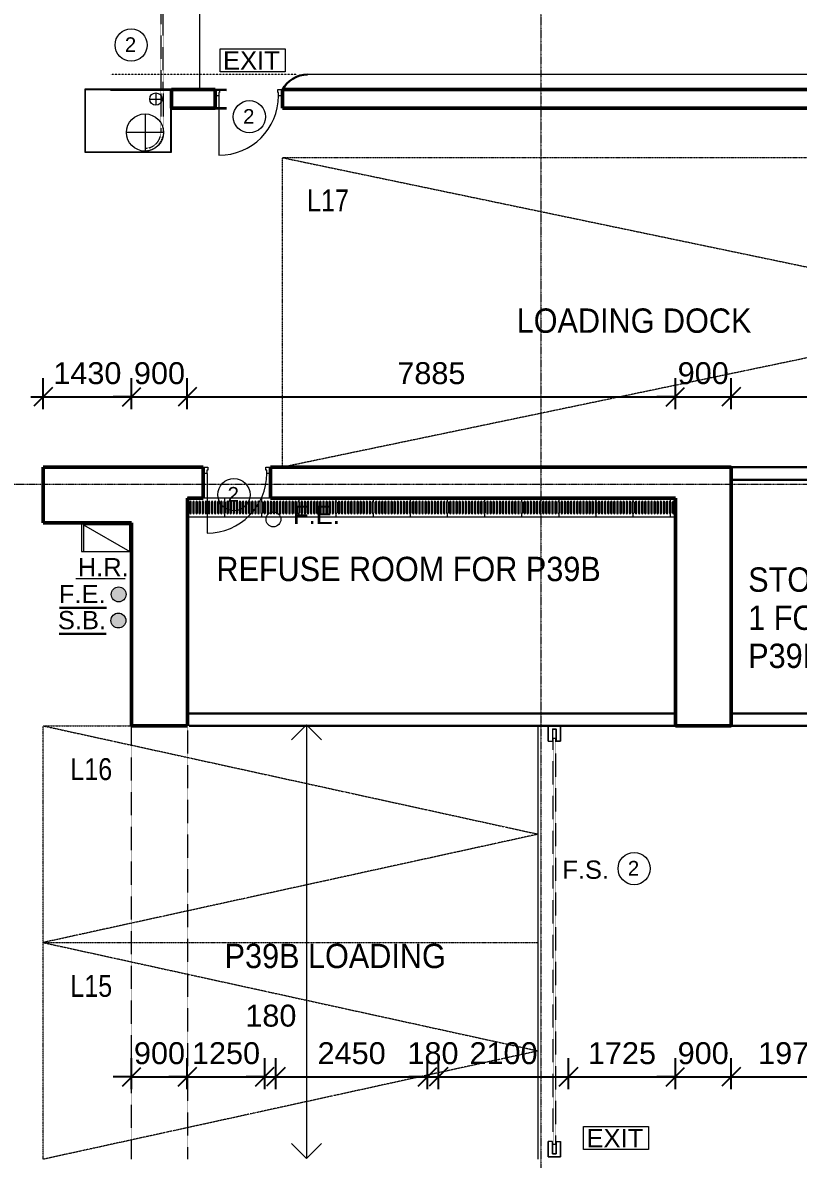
# Model space of a CAD drawing. Header units: millimetres. Extents: x -309924 to 219496, y -330797 to 211873.
# Drawn here: x 91481 to 104012, y 174556 to 192909 of the extents above; entities that cross this region are included whole.
import ezdxf

# ---------------------------------------------------------------- set-up
doc = ezdxf.new("R2010")
doc.units = ezdxf.units.MM
for name, pattern in [('Dash', [6, 3, -3]), ('Grid Line', [21, 12, -3, 3, -3]), ('Hidden', [2.25, 1, -1.25]), ('Overhead', [1.8, 1.2, -0.6])]:
    doc.linetypes.add(name, pattern=pattern)
for name, color, linetype, lineweight in [('A-770-ME_FFE_SA', 91, 'Continuous', 5), ('A-770-MH_FFE_SA', 91, 'Overhead', 5), ('A-ANNO-DIMS', 7, 'Continuous', 9), ('A-ANNO-NOTE', 7, 'Continuous', 5), ('A-ANNO-NOTE-1', 7, 'Continuous', 20), ('A-DETL', 102, 'Continuous', 5), ('A-DETL-GENF', 7, 'Continuous', 5), ('A-DETL-GENF-HDLN', 7, 'Hidden', 5), ('A-DOOR', 7, 'Continuous', 5), ('A-DOOR-OPNG', 7, 'Continuous', 18), ('A-FLOR', 7, 'Continuous', 18), ('A-WALL-2', 7, 'Continuous', 35), ('G-ANNO-TEXT', 7, 'Continuous', 5), ('I-WALL', 7, 'Continuous', 9), ('OAP280_C', 210, 'Continuous', 50), ('OAP280_W', 210, 'Continuous', 50), ('Q-SPCQ', 7, 'Continuous', 5), ('Q-SPCQ-HDLN', 7, 'Overhead', 5), ('REMOVED', 5, 'Dash', 5), ('S-GRID-1', 7, 'Grid Line', 5), ('Surface Channel', 255, 'Continuous', 5), ('UNDERLINE', 10, 'Continuous', 30)]:
    doc.layers.add(name, color=color, linetype=linetype, lineweight=lineweight)
doc.styles.add('Arial Narrow', font='ARIALN.TTF', dxfattribs={"height": 353.981763})
doc.styles.add('Arial_11', font='arial.ttf', dxfattribs={"height": 354.071856})
doc.styles.add('Arial_2', font='arial.ttf', dxfattribs={"height": 1.475299})
doc.styles.add('Arial_5', font='arial.ttf', dxfattribs={"width": 0.9, "height": 393.413174})
doc.styles.add('Arial_6', font='arial.ttf', dxfattribs={"height": 1.18024})
doc.dimstyles.new('Diagonal_-_2_0mm_Arial', dxfattribs={"dimscale": 304.8, "dimtxt": 500, "dimasz": 0.984252, "dimexe": 0.984252, "dimexo": 0.984252, "dimgap": 0.656168, "dimtad": 1, "dimdec": 0, "dimrnd": 5, "dimzin": 0, "dimdsep": 46, "dimtxsty": 'Arial_11', "dimblk1": 'OBLIQUE', "dimblk2": 'OBLIQUE', "dimsah": 1, "dimcen": 0.09, "dimdle": 0.656168, "dimadec": 0, "dimazin": 0, "dimtfac": 1, "dimtdec": 4, "dimtix": 1, "dimtmove": 0, "dimatfit": 3, "dimfxl": 1, "dimtvp": 1, "dimtolj": 1, "dimtzin": 0, "dimarcsym": 2})

# ---------------------------------------------------------------- blocks, each defined once
blk = doc.blocks.new('ARC_ANN_FIRE-RATING_two_ - none-909955-B2_F PLAN _2 OF 2_')
at = {"layer": 'A-ANNO-NOTE'}
blk.add_circle((0, 0), 1.3, dxfattribs=at)
at = {"layer": 'A-ANNO-NOTE', "insert": (-0.05, 0.62), "char_height": 1.18, "width": 1.0944, "attachment_point": 2, "line_spacing_factor": 0.938532, "style": 'Arial_6'}
blk.add_mtext('2', dxfattribs=at)
blk = doc.blocks.new('ARC_ANN_EXIT - ARC_ANN_EXIT-878429-B2_F PLAN _2 OF 2_')
at = {"layer": 'A-ANNO-NOTE'}
for p, q in [((-2.124, 0), (-2.124, 1.862)), ((-2.124, 1.862), (3.134, 1.862)), ((3.134, 1.862), (3.134, 0)), ((3.134, 0), (-2.124, 0))]:
    blk.add_line(p, q, dxfattribs=at)
at = {"layer": 'A-ANNO-NOTE', "insert": (0.406, 1.662), "char_height": 1.4753, "width": 5.454, "attachment_point": 2, "line_spacing_factor": 0.938532, "style": 'Arial_2'}
blk.add_mtext('EXIT', dxfattribs=at)
blk = doc.blocks.new('ARC_ANN_FIRE SHUTTER - 1-5166234-B2_F PLAN _2 OF 2_')
at = {"layer": 'A-ANNO-NOTE', "insert": (0.406, 1.662), "char_height": 1.4753, "width": 4.5, "attachment_point": 2, "line_spacing_factor": 0.938532, "style": 'Arial_2'}
blk.add_mtext('F.S.', dxfattribs=at)
blk = doc.blocks.new('ARC_ANN_HR_HOSE-REEL - ARC_ANN_HR_HOSE-REEL-881492-B2_F PLAN _2 OF 2_')
at = {"layer": 'A-ANNO-NOTE-1'}
blk.add_line((-1.804, 0), (2.187, 0), dxfattribs=at)
at = {"layer": 'A-ANNO-NOTE', "insert": (0.406, 1.662), "char_height": 1.4753, "width": 4.896, "attachment_point": 2, "line_spacing_factor": 0.938532, "style": 'Arial_2'}
blk.add_mtext('H.R.', dxfattribs=at)
blk = doc.blocks.new('ARC_OPEN_O10 - 7000x5000mm-43300578-A3_B2_F')
at = {"layer": 'A-DOOR-OPNG', "color": 7, "linetype": 'Overhead', "lineweight": 5}
for p, q in [((-3500, 450), (3500, 450)), ((3500, -450), (-3500, -450))]:
    blk.add_line(p, q, dxfattribs=at)
blk = doc.blocks.new('ARC_DOOR_T10_SINGLE_BASIC - 900x2100mm-44662882-A3_B2_F')
at = {"layer": 'A-DOOR'}
blk.add_line((481, -150), (481, 812), dxfattribs=at)
at = {"layer": 'A-DOOR', "lineweight": 9}
for p, q in [((-544, -150), (-484, -150)), ((-484, -150), (-484, -203)), ((484, -150), (544, -150)), ((484, -203), (484, -150)), ((-469, -250), (-544, -250)), ((-484, -203), (-469, -203)), ((-469, -203), (-469, -250)), ((469, -250), (469, -203)), ((469, -203), (484, -203)), ((544, -250), (469, -250))]:
    blk.add_line(p, q, dxfattribs=at)
at = {"layer": 'A-DOOR'}
blk.add_arc((481, -150), 962, 90, 180, dxfattribs=at)
blk = doc.blocks.new('ARC_DOOR_T10_SINGLE_BASIC - 900x2100mm-43282648-A3_B2_F')
at = {"layer": 'A-DOOR'}
blk.add_line((481, -50), (481, 912), dxfattribs=at)
at = {"layer": 'A-DOOR', "lineweight": 9}
for p, q in [((-544, -50), (-484, -50)), ((-469, -150), (-544, -150)), ((-484, -50), (-484, -103)), ((-484, -103), (-469, -103)), ((-469, -103), (-469, -150)), ((469, -150), (469, -103)), ((469, -103), (484, -103)), ((544, -150), (469, -150)), ((484, -50), (544, -50)), ((484, -103), (484, -50))]:
    blk.add_line(p, q, dxfattribs=at)
at = {"layer": 'A-DOOR'}
blk.add_arc((481, -50), 962, 90, 180, dxfattribs=at)
blk = doc.blocks.new('ARC_FS_FIRE SHUTTER LATERAL SINGLE  - ARC_FS_FIRE SHUTTER LATERAL SINGLE -44763215-A3_B2_F')
at = {"layer": 'Q-SPCQ'}
for p, q in [((-10894, 1250), (-10894, -150)), ((-9874, 1250), (-10894, 1250)), ((-10884, 1240), (-10884, -140)), ((-9884, 1240), (-10884, 1240)), ((-9884, -140), (-9884, 1240)), ((-9874, -150), (-9874, 1250)), ((-10574, -25), (-10574, 575)), ((-10274, 275), (-10874, 275)), ((-10034, 200), (-10034, 0)), ((-9934, 100), (-10134, 100)), ((10, 45), (0, 45)), ((0, 45), (0, 34)), ((0, 34), (50, 29)), ((1, 35), (1, 44)), ((1, 44), (10, 44)), ((50, 30), (1, 35)), ((10, 44), (10, 45)), ((120, 30), (50, 30)), ((50, 29), (119, 29)), ((119, 29), (119, -29)), ((120, -30), (120, 30)), ((-10894, -150), (-9874, -150)), ((-10884, -140), (-9884, -140)), ((50, -29), (0, -34)), ((0, -34), (0, -45)), ((0, -45), (10, -45)), ((1, -35), (50, -30)), ((1, -44), (1, -35)), ((10, -44), (1, -44)), ((10, -45), (10, -44)), ((119, -29), (50, -29)), ((50, -30), (120, -30))]:
    blk.add_line(p, q, dxfattribs=at)
for centre, radius in [((-10574, 275), 300), ((-10034, 100), 100)]:
    blk.add_circle(centre, radius, dxfattribs=at)
at = {"layer": 'Q-SPCQ-HDLN'}
for p, q in [((-10829, 275), (-10869, 275)), ((-9874, 20), (-10574, 20)), ((-9874, 20), (-9874, -20)), ((50, 20), (-9874, 20)), ((50, 20), (50, -20)), ((-9874, -20), (-10574, -20)), ((-9874, -20), (50, -20))]:
    blk.add_line(p, q, dxfattribs=at)
for radius in [295, 255]:
    blk.add_arc((-10574, 275), radius, 180, 270, dxfattribs=at)
blk = doc.blocks.new('ARC_TFP_FS_HR_DISPLAY - ARC_TFP_FS_HR_750x400-V9-A3_B2_F')
at = {"layer": 'A-DETL-GENF'}
for p, q in [((375, 30), (-375, 460)), ((375, 460), (-375, 460)), ((-375, 460), (-375, 30)), ((375, 30), (375, 460)), ((-375, 30), (375, 30))]:
    blk.add_line(p, q, dxfattribs=at)
at = {"layer": 'Q-SPCQ'}
for p, q in [((405, 460), (-405, 460)), ((405, 0), (405, 460))]:
    blk.add_line(p, q, dxfattribs=at)
blk = doc.blocks.new('_Oblique')
at = {"color": 0, "linetype": 'ByBlock', "lineweight": -2}
blk.add_line((-0.5, -0.5), (0.5, 0.5), dxfattribs=at)
blk = doc.blocks.new('*D208')
at = {"layer": 'A-ANNO-DIMS', "color": 0, "lineweight": -2, "transparency": 16777216}
for p, q in [((91811, 186668), (91811, 187168)), ((93241, 186668), (93241, 187168)), ((91611, 186868), (93441, 186868))]:
    blk.add_line(p, q, dxfattribs=at)
at = {"layer": 'Defpoints', "color": 0, "transparency": 16777216}
for p in [(93241, 186868), (91811, 186368), (93241, 186368)]:
    blk.add_point(p, dxfattribs=at)
at = {"layer": 'A-ANNO-DIMS', "color": 0, "lineweight": -2, "transparency": 16777216, "xscale": 299.9999999999999, "yscale": 299.9999999999999, "zscale": 299.9999999999999, "rotation": 180}
blk.add_blockref('_Oblique', (91811, 186868), dxfattribs=at)
at = {"layer": 'A-ANNO-DIMS', "color": 0, "lineweight": -2, "transparency": 16777216, "xscale": 299.9999999999999, "yscale": 299.9999999999999, "zscale": 299.9999999999999}
blk.add_blockref('_Oblique', (93241, 186868), dxfattribs=at)
at = {"layer": 'A-ANNO-DIMS', "color": 0, "transparency": 16777216, "insert": (92526, 187248), "char_height": 354.1, "attachment_point": 5, "style": 'Arial_11'}
blk.add_mtext('\\A1;1430', dxfattribs=at)
blk = doc.blocks.new('*D209')
at = {"layer": 'A-ANNO-DIMS', "color": 0, "lineweight": -2, "transparency": 16777216}
for p, q in [((93241, 186668), (93241, 187168)), ((94141, 186668), (94141, 187168)), ((93241, 186868), (92941, 186868)), ((93241, 186868), (94141, 186868)), ((94141, 186868), (94441, 186868))]:
    blk.add_line(p, q, dxfattribs=at)
at = {"layer": 'Defpoints', "color": 0, "transparency": 16777216}
for p in [(94141, 186868), (93241, 186368), (94141, 186368)]:
    blk.add_point(p, dxfattribs=at)
at = {"layer": 'A-ANNO-DIMS', "color": 0, "lineweight": -2, "transparency": 16777216, "xscale": 299.9999999999999, "yscale": 299.9999999999999, "zscale": 299.9999999999999}
blk.add_blockref('_Oblique', (93241, 186868), dxfattribs=at)
at = {"layer": 'A-ANNO-DIMS', "color": 0, "lineweight": -2, "transparency": 16777216, "xscale": 299.9999999999999, "yscale": 299.9999999999999, "zscale": 299.9999999999999, "rotation": 180}
blk.add_blockref('_Oblique', (94141, 186868), dxfattribs=at)
at = {"layer": 'A-ANNO-DIMS', "color": 0, "transparency": 16777216, "insert": (93691, 187248), "char_height": 354.1, "attachment_point": 5, "style": 'Arial_11'}
blk.add_mtext('\\A1;900', dxfattribs=at)
blk = doc.blocks.new('*D210')
at = {"layer": 'A-ANNO-DIMS', "color": 0, "lineweight": -2, "transparency": 16777216}
for p, q in [((94141, 186668), (94141, 187168)), ((102026, 186668), (102026, 187168)), ((93941, 186868), (102226, 186868))]:
    blk.add_line(p, q, dxfattribs=at)
at = {"layer": 'Defpoints', "color": 0, "transparency": 16777216}
for p in [(102026, 186868), (94141, 186368), (102026, 186368)]:
    blk.add_point(p, dxfattribs=at)
at = {"layer": 'A-ANNO-DIMS', "color": 0, "lineweight": -2, "transparency": 16777216, "xscale": 299.9999999999999, "yscale": 299.9999999999999, "zscale": 299.9999999999999, "rotation": 180}
blk.add_blockref('_Oblique', (94141, 186868), dxfattribs=at)
at = {"layer": 'A-ANNO-DIMS', "color": 0, "lineweight": -2, "transparency": 16777216, "xscale": 299.9999999999999, "yscale": 299.9999999999999, "zscale": 299.9999999999999}
blk.add_blockref('_Oblique', (102026, 186868), dxfattribs=at)
at = {"layer": 'A-ANNO-DIMS', "color": 0, "transparency": 16777216, "insert": (98084, 187248), "char_height": 354.1, "attachment_point": 5, "style": 'Arial_11'}
blk.add_mtext('\\A1;7885', dxfattribs=at)
blk = doc.blocks.new('*D211')
at = {"layer": 'A-ANNO-DIMS', "color": 0, "lineweight": -2, "transparency": 16777216}
for p, q in [((102026, 186668), (102026, 187168)), ((102926, 186668), (102926, 187168)), ((102026, 186868), (101726, 186868)), ((102026, 186868), (102926, 186868)), ((102926, 186868), (103226, 186868))]:
    blk.add_line(p, q, dxfattribs=at)
at = {"layer": 'Defpoints', "color": 0, "transparency": 16777216}
for p in [(102926, 186868), (102026, 186368), (102926, 186368)]:
    blk.add_point(p, dxfattribs=at)
at = {"layer": 'A-ANNO-DIMS', "color": 0, "lineweight": -2, "transparency": 16777216, "xscale": 299.9999999999999, "yscale": 299.9999999999999, "zscale": 299.9999999999999}
blk.add_blockref('_Oblique', (102026, 186868), dxfattribs=at)
at = {"layer": 'A-ANNO-DIMS', "color": 0, "lineweight": -2, "transparency": 16777216, "xscale": 299.9999999999999, "yscale": 299.9999999999999, "zscale": 299.9999999999999, "rotation": 180}
blk.add_blockref('_Oblique', (102926, 186868), dxfattribs=at)
at = {"layer": 'A-ANNO-DIMS', "color": 0, "transparency": 16777216, "insert": (102476, 187248), "char_height": 354.1, "attachment_point": 5, "style": 'Arial_11'}
blk.add_mtext('\\A1;900', dxfattribs=at)
blk = doc.blocks.new('*D212')
at = {"layer": 'A-ANNO-DIMS', "color": 0, "lineweight": -2, "transparency": 16777216}
for p, q in [((102926, 186668), (102926, 187168)), ((109126, 186670), (109126, 187168)), ((102726, 186868), (109326, 186868))]:
    blk.add_line(p, q, dxfattribs=at)
at = {"layer": 'Defpoints', "color": 0, "transparency": 16777216}
for p in [(109126, 186868), (102926, 186368), (109126, 186370)]:
    blk.add_point(p, dxfattribs=at)
at = {"layer": 'A-ANNO-DIMS', "color": 0, "lineweight": -2, "transparency": 16777216, "xscale": 299.9999999999999, "yscale": 299.9999999999999, "zscale": 299.9999999999999, "rotation": 180}
blk.add_blockref('_Oblique', (102926, 186868), dxfattribs=at)
at = {"layer": 'A-ANNO-DIMS', "color": 0, "lineweight": -2, "transparency": 16777216, "xscale": 299.9999999999999, "yscale": 299.9999999999999, "zscale": 299.9999999999999}
blk.add_blockref('_Oblique', (109126, 186868), dxfattribs=at)
at = {"layer": 'A-ANNO-DIMS', "color": 0, "transparency": 16777216, "insert": (106026, 187248), "char_height": 354.1, "attachment_point": 5, "style": 'Arial_11'}
blk.add_mtext('\\A1;6200', dxfattribs=at)
blk = doc.blocks.new('*D256')
at = {"layer": 'A-ANNO-DIMS', "color": 0, "lineweight": -2, "transparency": 16777216}
for p, q in [((98200, 175687), (98200, 176187)), ((100300, 175687), (100300, 176187)), ((98000, 175887), (100500, 175887))]:
    blk.add_line(p, q, dxfattribs=at)
at = {"layer": 'Defpoints', "color": 0, "transparency": 16777216}
for p in [(100300, 175887), (98200, 175387), (100300, 175387)]:
    blk.add_point(p, dxfattribs=at)
at = {"layer": 'A-ANNO-DIMS', "color": 0, "lineweight": -2, "transparency": 16777216, "xscale": 299.9999999999999, "yscale": 299.9999999999999, "zscale": 299.9999999999999, "rotation": 180}
blk.add_blockref('_Oblique', (98200, 175887), dxfattribs=at)
at = {"layer": 'A-ANNO-DIMS', "color": 0, "lineweight": -2, "transparency": 16777216, "xscale": 299.9999999999999, "yscale": 299.9999999999999, "zscale": 299.9999999999999}
blk.add_blockref('_Oblique', (100300, 175887), dxfattribs=at)
at = {"layer": 'A-ANNO-DIMS', "color": 0, "transparency": 16777216, "insert": (99250, 176267), "char_height": 354.1, "attachment_point": 5, "style": 'Arial_11'}
blk.add_mtext('\\A1;2100', dxfattribs=at)
blk = doc.blocks.new('*D257')
at = {"layer": 'A-ANNO-DIMS', "color": 0, "lineweight": -2, "transparency": 16777216}
for p, q in [((100300, 175687), (100300, 176187)), ((102026, 175687), (102026, 176187)), ((100100, 175887), (102226, 175887))]:
    blk.add_line(p, q, dxfattribs=at)
at = {"layer": 'Defpoints', "color": 0, "transparency": 16777216}
for p in [(102026, 175887), (100300, 175387), (102026, 175387)]:
    blk.add_point(p, dxfattribs=at)
at = {"layer": 'A-ANNO-DIMS', "color": 0, "lineweight": -2, "transparency": 16777216, "xscale": 299.9999999999999, "yscale": 299.9999999999999, "zscale": 299.9999999999999, "rotation": 180}
blk.add_blockref('_Oblique', (100300, 175887), dxfattribs=at)
at = {"layer": 'A-ANNO-DIMS', "color": 0, "lineweight": -2, "transparency": 16777216, "xscale": 299.9999999999999, "yscale": 299.9999999999999, "zscale": 299.9999999999999}
blk.add_blockref('_Oblique', (102026, 175887), dxfattribs=at)
at = {"layer": 'A-ANNO-DIMS', "color": 0, "transparency": 16777216, "insert": (101163, 176267), "char_height": 354.1, "attachment_point": 5, "style": 'Arial_11'}
blk.add_mtext('\\A1;1725', dxfattribs=at)
blk = doc.blocks.new('*D258')
at = {"layer": 'A-ANNO-DIMS', "color": 0, "lineweight": -2, "transparency": 16777216}
for p, q in [((102926, 175687), (102926, 176187)), ((104901, 175687), (104901, 176187)), ((102726, 175887), (105101, 175887))]:
    blk.add_line(p, q, dxfattribs=at)
at = {"layer": 'Defpoints', "color": 0, "transparency": 16777216}
for p in [(104901, 175887), (102926, 175387), (104901, 175387)]:
    blk.add_point(p, dxfattribs=at)
at = {"layer": 'A-ANNO-DIMS', "color": 0, "lineweight": -2, "transparency": 16777216, "xscale": 299.9999999999999, "yscale": 299.9999999999999, "zscale": 299.9999999999999, "rotation": 180}
blk.add_blockref('_Oblique', (102926, 175887), dxfattribs=at)
at = {"layer": 'A-ANNO-DIMS', "color": 0, "lineweight": -2, "transparency": 16777216, "xscale": 299.9999999999999, "yscale": 299.9999999999999, "zscale": 299.9999999999999}
blk.add_blockref('_Oblique', (104901, 175887), dxfattribs=at)
at = {"layer": 'A-ANNO-DIMS', "color": 0, "transparency": 16777216, "insert": (103914, 176267), "char_height": 354.1, "attachment_point": 5, "style": 'Arial_11'}
blk.add_mtext('\\A1;1975', dxfattribs=at)
blk = doc.blocks.new('*D269')
at = {"layer": 'A-ANNO-DIMS', "color": 0, "lineweight": -2, "transparency": 16777216}
for p, q in [((93241, 175687), (93241, 176187)), ((94141, 175687), (94141, 176187)), ((93241, 175887), (92941, 175887)), ((93241, 175887), (94141, 175887)), ((94141, 175887), (94441, 175887))]:
    blk.add_line(p, q, dxfattribs=at)
at = {"layer": 'Defpoints', "color": 0, "transparency": 16777216}
for p in [(94141, 175887), (93241, 175387), (94141, 175387)]:
    blk.add_point(p, dxfattribs=at)
at = {"layer": 'A-ANNO-DIMS', "color": 0, "lineweight": -2, "transparency": 16777216, "xscale": 299.9999999999999, "yscale": 299.9999999999999, "zscale": 299.9999999999999}
blk.add_blockref('_Oblique', (93241, 175887), dxfattribs=at)
at = {"layer": 'A-ANNO-DIMS', "color": 0, "lineweight": -2, "transparency": 16777216, "xscale": 299.9999999999999, "yscale": 299.9999999999999, "zscale": 299.9999999999999, "rotation": 180}
blk.add_blockref('_Oblique', (94141, 175887), dxfattribs=at)
at = {"layer": 'A-ANNO-DIMS', "color": 0, "transparency": 16777216, "insert": (93691, 176267), "char_height": 354.1, "attachment_point": 5, "style": 'Arial_11'}
blk.add_mtext('\\A1;900', dxfattribs=at)
blk = doc.blocks.new('*D270')
at = {"layer": 'A-ANNO-DIMS', "color": 0, "lineweight": -2, "transparency": 16777216}
for p, q in [((102026, 175687), (102026, 176187)), ((102926, 175687), (102926, 176187)), ((102026, 175887), (101726, 175887)), ((102026, 175887), (102926, 175887)), ((102926, 175887), (103226, 175887))]:
    blk.add_line(p, q, dxfattribs=at)
at = {"layer": 'Defpoints', "color": 0, "transparency": 16777216}
for p in [(102926, 175887), (102026, 175387), (102926, 175387)]:
    blk.add_point(p, dxfattribs=at)
at = {"layer": 'A-ANNO-DIMS', "color": 0, "lineweight": -2, "transparency": 16777216, "xscale": 299.9999999999999, "yscale": 299.9999999999999, "zscale": 299.9999999999999}
blk.add_blockref('_Oblique', (102026, 175887), dxfattribs=at)
at = {"layer": 'A-ANNO-DIMS', "color": 0, "lineweight": -2, "transparency": 16777216, "xscale": 299.9999999999999, "yscale": 299.9999999999999, "zscale": 299.9999999999999, "rotation": 180}
blk.add_blockref('_Oblique', (102926, 175887), dxfattribs=at)
at = {"layer": 'A-ANNO-DIMS', "color": 0, "transparency": 16777216, "insert": (102476, 176267), "char_height": 354.1, "attachment_point": 5, "style": 'Arial_11'}
blk.add_mtext('\\A1;900', dxfattribs=at)
blk = doc.blocks.new('*D271')
at = {"layer": 'A-ANNO-DIMS', "color": 0, "lineweight": -2, "transparency": 16777216}
for p, q in [((94141, 175687), (94141, 176187)), ((95391, 175687), (95391, 176187)), ((94141, 175887), (93841, 175887)), ((94141, 175887), (95391, 175887)), ((95391, 175887), (95691, 175887))]:
    blk.add_line(p, q, dxfattribs=at)
at = {"layer": 'Defpoints', "color": 0, "transparency": 16777216}
for p in [(95391, 175887), (94141, 175387), (95391, 175387)]:
    blk.add_point(p, dxfattribs=at)
at = {"layer": 'A-ANNO-DIMS', "color": 0, "lineweight": -2, "transparency": 16777216, "xscale": 299.9999999999999, "yscale": 299.9999999999999, "zscale": 299.9999999999999}
blk.add_blockref('_Oblique', (94141, 175887), dxfattribs=at)
at = {"layer": 'A-ANNO-DIMS', "color": 0, "lineweight": -2, "transparency": 16777216, "xscale": 299.9999999999999, "yscale": 299.9999999999999, "zscale": 299.9999999999999, "rotation": 180}
blk.add_blockref('_Oblique', (95391, 175887), dxfattribs=at)
at = {"layer": 'A-ANNO-DIMS', "color": 0, "transparency": 16777216, "insert": (94766, 176267), "char_height": 354.1, "attachment_point": 5, "style": 'Arial_11'}
blk.add_mtext('\\A1;1250', dxfattribs=at)
blk = doc.blocks.new('*D272')
at = {"layer": 'A-ANNO-DIMS', "color": 0, "lineweight": -2, "transparency": 16777216}
for p, q in [((95391, 175687), (95391, 176187)), ((95571, 175687), (95571, 176187)), ((95391, 175887), (95091, 175887)), ((95391, 175887), (95571, 175887)), ((95571, 175887), (95871, 175887))]:
    blk.add_line(p, q, dxfattribs=at)
at = {"layer": 'Defpoints', "color": 0, "transparency": 16777216}
for p in [(95571, 175887), (95391, 175387), (95571, 175387)]:
    blk.add_point(p, dxfattribs=at)
at = {"layer": 'A-ANNO-DIMS', "color": 0, "lineweight": -2, "transparency": 16777216, "xscale": 299.9999999999999, "yscale": 299.9999999999999, "zscale": 299.9999999999999}
blk.add_blockref('_Oblique', (95391, 175887), dxfattribs=at)
at = {"layer": 'A-ANNO-DIMS', "color": 0, "lineweight": -2, "transparency": 16777216, "xscale": 299.9999999999999, "yscale": 299.9999999999999, "zscale": 299.9999999999999, "rotation": 180}
blk.add_blockref('_Oblique', (95571, 175887), dxfattribs=at)
at = {"layer": 'A-ANNO-DIMS', "color": 0, "transparency": 16777216, "insert": (95491, 176873), "char_height": 354.1, "attachment_point": 5, "style": 'Arial_11'}
blk.add_mtext('\\A1;180', dxfattribs=at)
blk = doc.blocks.new('*D273')
at = {"layer": 'A-ANNO-DIMS', "color": 0, "lineweight": -2, "transparency": 16777216}
for p, q in [((95571, 175687), (95571, 176187)), ((98020, 175687), (98020, 176187)), ((95371, 175887), (98220, 175887))]:
    blk.add_line(p, q, dxfattribs=at)
at = {"layer": 'Defpoints', "color": 0, "transparency": 16777216}
for p in [(98020, 175887), (95571, 175387), (98020, 175387)]:
    blk.add_point(p, dxfattribs=at)
at = {"layer": 'A-ANNO-DIMS', "color": 0, "lineweight": -2, "transparency": 16777216, "xscale": 299.9999999999999, "yscale": 299.9999999999999, "zscale": 299.9999999999999, "rotation": 180}
blk.add_blockref('_Oblique', (95571, 175887), dxfattribs=at)
at = {"layer": 'A-ANNO-DIMS', "color": 0, "lineweight": -2, "transparency": 16777216, "xscale": 299.9999999999999, "yscale": 299.9999999999999, "zscale": 299.9999999999999}
blk.add_blockref('_Oblique', (98020, 175887), dxfattribs=at)
at = {"layer": 'A-ANNO-DIMS', "color": 0, "transparency": 16777216, "insert": (96796, 176267), "char_height": 354.1, "attachment_point": 5, "style": 'Arial_11'}
blk.add_mtext('\\A1;2450', dxfattribs=at)
blk = doc.blocks.new('*D274')
at = {"layer": 'A-ANNO-DIMS', "color": 0, "lineweight": -2, "transparency": 16777216}
for p, q in [((98020, 175687), (98020, 176187)), ((98200, 175687), (98200, 176187)), ((98020, 175887), (97720, 175887)), ((98020, 175887), (98200, 175887)), ((98200, 175887), (98500, 175887))]:
    blk.add_line(p, q, dxfattribs=at)
at = {"layer": 'Defpoints', "color": 0, "transparency": 16777216}
for p in [(98200, 175887), (98020, 175387), (98200, 175387)]:
    blk.add_point(p, dxfattribs=at)
at = {"layer": 'A-ANNO-DIMS', "color": 0, "lineweight": -2, "transparency": 16777216, "xscale": 299.9999999999999, "yscale": 299.9999999999999, "zscale": 299.9999999999999}
blk.add_blockref('_Oblique', (98020, 175887), dxfattribs=at)
at = {"layer": 'A-ANNO-DIMS', "color": 0, "lineweight": -2, "transparency": 16777216, "xscale": 299.9999999999999, "yscale": 299.9999999999999, "zscale": 299.9999999999999, "rotation": 180}
blk.add_blockref('_Oblique', (98200, 175887), dxfattribs=at)
at = {"layer": 'A-ANNO-DIMS', "color": 0, "transparency": 16777216, "insert": (98110, 176267), "char_height": 354.1, "attachment_point": 5, "style": 'Arial_11'}
blk.add_mtext('\\A1;180', dxfattribs=at)
blk = doc.blocks.new('P39B refuse room surface channel')
at = {"layer": 'Surface Channel', "lineweight": 0}
for p, q in [((102026, 220231), (94141, 220231)), ((94141, 220231), (94141, 220181)), ((94154, 220169), (94154, 219994)), ((94741, 220231), (94741, 220181)), ((94754, 220169), (94754, 219994)), ((95341, 220231), (95341, 220181)), ((95354, 220169), (95354, 219994)), ((95941, 220231), (95941, 220181)), ((95954, 220169), (95954, 219994)), ((96541, 220231), (96541, 220181)), ((96554, 220169), (96554, 219994)), ((97141, 220231), (97141, 220181)), ((97154, 220169), (97154, 219994)), ((97741, 220231), (97741, 220181)), ((97754, 220169), (97754, 219994)), ((98341, 220231), (98341, 220181)), ((98354, 220169), (98354, 219994)), ((98941, 220231), (98941, 220181)), ((98954, 220169), (98954, 219994)), ((99541, 220231), (99541, 220181)), ((99554, 220169), (99554, 219994)), ((100141, 220231), (100141, 220181)), ((100154, 220169), (100154, 219994)), ((100741, 220231), (100741, 220181)), ((100754, 220169), (100754, 219994)), ((101341, 220231), (101341, 220181)), ((101354, 220169), (101354, 219994)), ((101941, 220231), (101941, 220181)), ((101954, 220169), (101954, 219994)), ((102026, 220231), (102026, 219931)), ((94141, 219981), (94141, 219931)), ((94141, 219931), (102026, 219931)), ((94741, 219981), (94741, 219931)), ((95341, 219981), (95341, 219931)), ((95941, 219981), (95941, 219931)), ((96541, 219981), (96541, 219931)), ((97141, 219981), (97141, 219931)), ((97741, 219981), (97741, 219931)), ((98341, 219981), (98341, 219931)), ((98941, 219981), (98941, 219931)), ((99541, 219981), (99541, 219931)), ((100141, 219981), (100141, 219931)), ((100741, 219981), (100741, 219931)), ((101341, 219981), (101341, 219931)), ((101941, 219981), (101941, 219931))]:
    blk.add_line(p, q, dxfattribs=at)
for points in [[(94179, 219994, 1), (94204, 219994), (94204, 220169, 1), (94179, 220169)], [(94229, 219994, 1), (94254, 219994), (94254, 220169, 1), (94229, 220169)], [(94279, 219994, 1), (94304, 219994), (94304, 220169, 1), (94279, 220169)], [(94329, 219994, 1), (94354, 219994), (94354, 220169, 1), (94329, 220169)], [(94379, 219994, 1), (94404, 219994), (94404, 220169, 1), (94379, 220169)], [(94429, 219994, 1), (94454, 219994), (94454, 220169, 1), (94429, 220169)], [(94479, 219994, 1), (94504, 219994), (94504, 220169, 1), (94479, 220169)], [(94529, 219994, 1), (94554, 219994), (94554, 220169, 1), (94529, 220169)], [(94579, 219994, 1), (94604, 219994), (94604, 220169, 1), (94579, 220169)], [(94629, 219994, 1), (94654, 219994), (94654, 220169, 1), (94629, 220169)], [(94679, 219994, 1), (94704, 219994), (94704, 220169, 1), (94679, 220169)], [(94779, 219994, 1), (94804, 219994), (94804, 220169, 1), (94779, 220169)], [(94829, 219994, 1), (94854, 219994), (94854, 220169, 1), (94829, 220169)], [(94879, 219994, 1), (94904, 219994), (94904, 220169, 1), (94879, 220169)], [(94929, 219994, 1), (94954, 219994), (94954, 220169, 1), (94929, 220169)], [(94979, 219994, 1), (95004, 219994), (95004, 220169, 1), (94979, 220169)], [(95029, 219994, 1), (95054, 219994), (95054, 220169, 1), (95029, 220169)], [(95079, 219994, 1), (95104, 219994), (95104, 220169, 1), (95079, 220169)], [(95129, 219994, 1), (95154, 219994), (95154, 220169, 1), (95129, 220169)], [(95179, 219994, 1), (95204, 219994), (95204, 220169, 1), (95179, 220169)], [(95229, 219994, 1), (95254, 219994), (95254, 220169, 1), (95229, 220169)], [(95279, 219994, 1), (95304, 219994), (95304, 220169, 1), (95279, 220169)], [(95379, 219994, 1), (95404, 219994), (95404, 220169, 1), (95379, 220169)], [(95429, 219994, 1), (95454, 219994), (95454, 220169, 1), (95429, 220169)], [(95479, 219994, 1), (95504, 219994), (95504, 220169, 1), (95479, 220169)], [(95529, 219994, 1), (95554, 219994), (95554, 220169, 1), (95529, 220169)], [(95579, 219994, 1), (95604, 219994), (95604, 220169, 1), (95579, 220169)], [(95629, 219994, 1), (95654, 219994), (95654, 220169, 1), (95629, 220169)], [(95679, 219994, 1), (95704, 219994), (95704, 220169, 1), (95679, 220169)], [(95729, 219994, 1), (95754, 219994), (95754, 220169, 1), (95729, 220169)], [(95779, 219994, 1), (95804, 219994), (95804, 220169, 1), (95779, 220169)], [(95829, 219994, 1), (95854, 219994), (95854, 220169, 1), (95829, 220169)], [(95879, 219994, 1), (95904, 219994), (95904, 220169, 1), (95879, 220169)], [(95979, 219994, 1), (96004, 219994), (96004, 220169, 1), (95979, 220169)], [(96029, 219994, 1), (96054, 219994), (96054, 220169, 1), (96029, 220169)], [(96079, 219994, 1), (96104, 219994), (96104, 220169, 1), (96079, 220169)], [(96129, 219994, 1), (96154, 219994), (96154, 220169, 1), (96129, 220169)], [(96179, 219994, 1), (96204, 219994), (96204, 220169, 1), (96179, 220169)], [(96229, 219994, 1), (96254, 219994), (96254, 220169, 1), (96229, 220169)], [(96279, 219994, 1), (96304, 219994), (96304, 220169, 1), (96279, 220169)], [(96329, 219994, 1), (96354, 219994), (96354, 220169, 1), (96329, 220169)], [(96379, 219994, 1), (96404, 219994), (96404, 220169, 1), (96379, 220169)], [(96429, 219994, 1), (96454, 219994), (96454, 220169, 1), (96429, 220169)], [(96479, 219994, 1), (96504, 219994), (96504, 220169, 1), (96479, 220169)], [(96579, 219994, 1), (96604, 219994), (96604, 220169, 1), (96579, 220169)], [(96629, 219994, 1), (96654, 219994), (96654, 220169, 1), (96629, 220169)], [(96679, 219994, 1), (96704, 219994), (96704, 220169, 1), (96679, 220169)], [(96729, 219994, 1), (96754, 219994), (96754, 220169, 1), (96729, 220169)], [(96779, 219994, 1), (96804, 219994), (96804, 220169, 1), (96779, 220169)], [(96829, 219994, 1), (96854, 219994), (96854, 220169, 1), (96829, 220169)], [(96879, 219994, 1), (96904, 219994), (96904, 220169, 1), (96879, 220169)], [(96929, 219994, 1), (96954, 219994), (96954, 220169, 1), (96929, 220169)], [(96979, 219994, 1), (97004, 219994), (97004, 220169, 1), (96979, 220169)], [(97029, 219994, 1), (97054, 219994), (97054, 220169, 1), (97029, 220169)], [(97079, 219994, 1), (97104, 219994), (97104, 220169, 1), (97079, 220169)], [(97179, 219994, 1), (97204, 219994), (97204, 220169, 1), (97179, 220169)], [(97229, 219994, 1), (97254, 219994), (97254, 220169, 1), (97229, 220169)], [(97279, 219994, 1), (97304, 219994), (97304, 220169, 1), (97279, 220169)], [(97329, 219994, 1), (97354, 219994), (97354, 220169, 1), (97329, 220169)], [(97379, 219994, 1), (97404, 219994), (97404, 220169, 1), (97379, 220169)], [(97429, 219994, 1), (97454, 219994), (97454, 220169, 1), (97429, 220169)], [(97479, 219994, 1), (97504, 219994), (97504, 220169, 1), (97479, 220169)], [(97529, 219994, 1), (97554, 219994), (97554, 220169, 1), (97529, 220169)], [(97579, 219994, 1), (97604, 219994), (97604, 220169, 1), (97579, 220169)], [(97629, 219994, 1), (97654, 219994), (97654, 220169, 1), (97629, 220169)], [(97679, 219994, 1), (97704, 219994), (97704, 220169, 1), (97679, 220169)], [(97779, 219994, 1), (97804, 219994), (97804, 220169, 1), (97779, 220169)], [(97829, 219994, 1), (97854, 219994), (97854, 220169, 1), (97829, 220169)], [(97879, 219994, 1), (97904, 219994), (97904, 220169, 1), (97879, 220169)], [(97929, 219994, 1), (97954, 219994), (97954, 220169, 1), (97929, 220169)], [(97979, 219994, 1), (98004, 219994), (98004, 220169, 1), (97979, 220169)], [(98029, 219994, 1), (98054, 219994), (98054, 220169, 1), (98029, 220169)], [(98079, 219994, 1), (98104, 219994), (98104, 220169, 1), (98079, 220169)], [(98129, 219994, 1), (98154, 219994), (98154, 220169, 1), (98129, 220169)], [(98179, 219994, 1), (98204, 219994), (98204, 220169, 1), (98179, 220169)], [(98229, 219994, 1), (98254, 219994), (98254, 220169, 1), (98229, 220169)], [(98279, 219994, 1), (98304, 219994), (98304, 220169, 1), (98279, 220169)], [(98379, 219994, 1), (98404, 219994), (98404, 220169, 1), (98379, 220169)], [(98429, 219994, 1), (98454, 219994), (98454, 220169, 1), (98429, 220169)], [(98479, 219994, 1), (98504, 219994), (98504, 220169, 1), (98479, 220169)], [(98529, 219994, 1), (98554, 219994), (98554, 220169, 1), (98529, 220169)], [(98579, 219994, 1), (98604, 219994), (98604, 220169, 1), (98579, 220169)], [(98629, 219994, 1), (98654, 219994), (98654, 220169, 1), (98629, 220169)], [(98679, 219994, 1), (98704, 219994), (98704, 220169, 1), (98679, 220169)], [(98729, 219994, 1), (98754, 219994), (98754, 220169, 1), (98729, 220169)], [(98779, 219994, 1), (98804, 219994), (98804, 220169, 1), (98779, 220169)], [(98829, 219994, 1), (98854, 219994), (98854, 220169, 1), (98829, 220169)], [(98879, 219994, 1), (98904, 219994), (98904, 220169, 1), (98879, 220169)], [(98979, 219994, 1), (99004, 219994), (99004, 220169, 1), (98979, 220169)], [(99029, 219994, 1), (99054, 219994), (99054, 220169, 1), (99029, 220169)], [(99079, 219994, 1), (99104, 219994), (99104, 220169, 1), (99079, 220169)], [(99129, 219994, 1), (99154, 219994), (99154, 220169, 1), (99129, 220169)], [(99179, 219994, 1), (99204, 219994), (99204, 220169, 1), (99179, 220169)], [(99229, 219994, 1), (99254, 219994), (99254, 220169, 1), (99229, 220169)], [(99279, 219994, 1), (99304, 219994), (99304, 220169, 1), (99279, 220169)], [(99329, 219994, 1), (99354, 219994), (99354, 220169, 1), (99329, 220169)], [(99379, 219994, 1), (99404, 219994), (99404, 220169, 1), (99379, 220169)], [(99429, 219994, 1), (99454, 219994), (99454, 220169, 1), (99429, 220169)], [(99479, 219994, 1), (99504, 219994), (99504, 220169, 1), (99479, 220169)], [(99579, 219994, 1), (99604, 219994), (99604, 220169, 1), (99579, 220169)], [(99629, 219994, 1), (99654, 219994), (99654, 220169, 1), (99629, 220169)], [(99679, 219994, 1), (99704, 219994), (99704, 220169, 1), (99679, 220169)], [(99729, 219994, 1), (99754, 219994), (99754, 220169, 1), (99729, 220169)], [(99779, 219994, 1), (99804, 219994), (99804, 220169, 1), (99779, 220169)], [(99829, 219994, 1), (99854, 219994), (99854, 220169, 1), (99829, 220169)], [(99879, 219994, 1), (99904, 219994), (99904, 220169, 1), (99879, 220169)], [(99929, 219994, 1), (99954, 219994), (99954, 220169, 1), (99929, 220169)], [(99979, 219994, 1), (100004, 219994), (100004, 220169, 1), (99979, 220169)], [(100029, 219994, 1), (100054, 219994), (100054, 220169, 1), (100029, 220169)], [(100079, 219994, 1), (100104, 219994), (100104, 220169, 1), (100079, 220169)], [(100179, 219994, 1), (100204, 219994), (100204, 220169, 1), (100179, 220169)], [(100229, 219994, 1), (100254, 219994), (100254, 220169, 1), (100229, 220169)], [(100279, 219994, 1), (100304, 219994), (100304, 220169, 1), (100279, 220169)], [(100329, 219994, 1), (100354, 219994), (100354, 220169, 1), (100329, 220169)], [(100379, 219994, 1), (100404, 219994), (100404, 220169, 1), (100379, 220169)], [(100429, 219994, 1), (100454, 219994), (100454, 220169, 1), (100429, 220169)], [(100479, 219994, 1), (100504, 219994), (100504, 220169, 1), (100479, 220169)], [(100529, 219994, 1), (100554, 219994), (100554, 220169, 1), (100529, 220169)], [(100579, 219994, 1), (100604, 219994), (100604, 220169, 1), (100579, 220169)], [(100629, 219994, 1), (100654, 219994), (100654, 220169, 1), (100629, 220169)], [(100679, 219994, 1), (100704, 219994), (100704, 220169, 1), (100679, 220169)], [(100779, 219994, 1), (100804, 219994), (100804, 220169, 1), (100779, 220169)], [(100829, 219994, 1), (100854, 219994), (100854, 220169, 1), (100829, 220169)], [(100879, 219994, 1), (100904, 219994), (100904, 220169, 1), (100879, 220169)], [(100929, 219994, 1), (100954, 219994), (100954, 220169, 1), (100929, 220169)], [(100979, 219994, 1), (101004, 219994), (101004, 220169, 1), (100979, 220169)], [(101029, 219994, 1), (101054, 219994), (101054, 220169, 1), (101029, 220169)], [(101079, 219994, 1), (101104, 219994), (101104, 220169, 1), (101079, 220169)], [(101129, 219994, 1), (101154, 219994), (101154, 220169, 1), (101129, 220169)], [(101179, 219994, 1), (101204, 219994), (101204, 220169, 1), (101179, 220169)], [(101229, 219994, 1), (101254, 219994), (101254, 220169, 1), (101229, 220169)], [(101279, 219994, 1), (101304, 219994), (101304, 220169, 1), (101279, 220169)], [(101379, 219994, 1), (101404, 219994), (101404, 220169, 1), (101379, 220169)], [(101429, 219994, 1), (101454, 219994), (101454, 220169, 1), (101429, 220169)], [(101479, 219994, 1), (101504, 219994), (101504, 220169, 1), (101479, 220169)], [(101529, 219994, 1), (101554, 219994), (101554, 220169, 1), (101529, 220169)], [(101579, 219994, 1), (101604, 219994), (101604, 220169, 1), (101579, 220169)], [(101629, 219994, 1), (101654, 219994), (101654, 220169, 1), (101629, 220169)], [(101679, 219994, 1), (101704, 219994), (101704, 220169, 1), (101679, 220169)], [(101729, 219994, 1), (101754, 219994), (101754, 220169, 1), (101729, 220169)], [(101779, 219994, 1), (101804, 219994), (101804, 220169, 1), (101779, 220169)], [(101829, 219994, 1), (101854, 219994), (101854, 220169, 1), (101829, 220169)], [(101879, 219994, 1), (101904, 219994), (101904, 220169, 1), (101879, 220169)], [(101979, 219994, 1), (102004, 219994), (102004, 220169, 1), (101979, 220169)]]:
    blk.add_lwpolyline(points, format="xyb", close=True, dxfattribs=at)
for points in [[(94729, 220169), (94729, 219994, 1), (94754, 219994)], [(95329, 220169), (95329, 219994, 1), (95354, 219994)], [(95929, 220169), (95929, 219994, 1), (95954, 219994)], [(96529, 220169), (96529, 219994, 1), (96554, 219994)], [(97129, 220169), (97129, 219994, 1), (97154, 219994)], [(97729, 220169), (97729, 219994, 1), (97754, 219994)], [(98329, 220169), (98329, 219994, 1), (98354, 219994)], [(98929, 220169), (98929, 219994, 1), (98954, 219994)], [(99529, 220169), (99529, 219994, 1), (99554, 219994)], [(100129, 220169), (100129, 219994, 1), (100154, 219994)], [(100729, 220169), (100729, 219994, 1), (100754, 219994)], [(101329, 220169), (101329, 219994, 1), (101354, 219994)], [(101929, 220169), (101929, 219994, 1), (101954, 219994)]]:
    blk.add_lwpolyline(points, format="xyb", dxfattribs=at)
for centre, start, end in [((94141, 220169), 0, 90), ((94741, 220169), 0, 180), ((95341, 220169), 0, 180), ((95941, 220169), 0, 180), ((96541, 220169), 0, 180), ((97141, 220169), 0, 180), ((97741, 220169), 0, 180), ((98341, 220169), 0, 180), ((98941, 220169), 0, 180), ((99541, 220169), 0, 180), ((100141, 220169), 0, 180), ((100741, 220169), 0, 180), ((101341, 220169), 0, 180), ((101941, 220169), 0, 180), ((94141, 219994), 270, 0)]:
    blk.add_arc(centre, 12.5, start, end, dxfattribs=at)

msp = doc.modelspace()

# ---------------------------------------------------------------- hatches: boundary and pattern name
at = {"layer": 'UNDERLINE'}
h = msp.add_hatch(color=256, dxfattribs=at)
h.dxf.hatch_style = 1
edge = h.paths.add_edge_path()
edge.add_arc((93032.4, 183677.4), 120, 0, 360)
h = msp.add_hatch(color=256, dxfattribs=at)
h.dxf.hatch_style = 1
edge = h.paths.add_edge_path()
edge.add_arc((93027.3, 183256.2), 120, 0, 360)

# ---------------------------------------------------------------- linework, layer by layer
at = {"layer": 'A-770-ME_FFE_SA', "color": 7, "lineweight": 5}
for p, q in [((100170.8, 181555.6), (99970.8, 181555.6)), ((99970.8, 181555.6), (99970.8, 181305.6)), ((99972.8, 181307.6), (99972.8, 181553.6)), ((99972.8, 181553.6), (100168.8, 181553.6)), ((100168.8, 181553.6), (100168.8, 181307.6)), ((100170.8, 181305.6), (100170.8, 181555.6)), ((100040.8, 181505.6), (100040.8, 181307.6)), ((100040.8, 181505.6), (100100.8, 181505.6)), ((100042.8, 181503.6), (100098.8, 181503.6)), ((100042.8, 181503.6), (100042.8, 181305.6)), ((100098.8, 181503.6), (100098.8, 181305.6)), ((100100.8, 181307.6), (100100.8, 181505.6)), ((99970.8, 181305.6), (100042.8, 181305.6)), ((99972.8, 181307.6), (100040.8, 181307.6)), ((100170.8, 181305.6), (100098.8, 181305.6)), ((100100.8, 181307.6), (100168.8, 181307.6)), ((100042.8, 174845.6), (99970.8, 174845.6)), ((99970.8, 174845.6), (99970.8, 174595.6)), ((99972.8, 174597.6), (99972.8, 174843.6)), ((100040.8, 174843.6), (99972.8, 174843.6)), ((100040.8, 174843.6), (100040.8, 174643.6)), ((100042.8, 174645.6), (100042.8, 174845.6)), ((100098.8, 174645.6), (100098.8, 174845.6)), ((100098.8, 174845.6), (100170.8, 174845.6)), ((100100.8, 174843.6), (100168.8, 174843.6)), ((100100.8, 174843.6), (100100.8, 174643.6)), ((100168.8, 174843.6), (100168.8, 174597.6)), ((100170.8, 174595.6), (100170.8, 174845.6)), ((99970.8, 174595.6), (100170.8, 174595.6)), ((100168.8, 174597.6), (99972.8, 174597.6)), ((100100.8, 174643.6), (100040.8, 174643.6)), ((100042.8, 174645.6), (100098.8, 174645.6))]:
    msp.add_line(p, q, dxfattribs=at)
at = {"layer": 'A-770-MH_FFE_SA', "color": 7, "linetype": 'Overhead', "lineweight": 5}
for p, q in [((100050.8, 174795.6), (100050.8, 181355.6)), ((100050.8, 181355.6), (100090.8, 181355.6)), ((100090.8, 181355.6), (100090.8, 174795.6)), ((100090.8, 174795.6), (100050.8, 174795.6))]:
    msp.add_line(p, q, dxfattribs=at)
at = {"layer": 'A-ANNO-NOTE'}
for centre in [(95532.6, 184888.8), (93032.4, 183677.4), (93027.3, 183256.2)]:
    msp.add_circle(centre, 120, dxfattribs=at)
at = {"layer": 'A-DETL'}
for p, q in [((94344.3, 191831), (94344.3, 201827.8)), ((107885.6, 192075.9), (96084.5, 192075.9)), ((96066.5, 181571), (95826.1, 181330.6)), ((96066.5, 181571), (96066.5, 174569.3)), ((96066.5, 181571), (96307, 181330.6)), ((96066.5, 174569.3), (95826.1, 174809.7)), ((96066.5, 174569.3), (96307, 174809.7))]:
    msp.add_line(p, q, dxfattribs=at)
msp.add_arc((96101, 191589.2), 487, 91.93421, 150.69776, dxfattribs=at)
at = {"layer": 'A-DETL-GENF-HDLN'}
for p, q in [((95676.3, 190731), (107676.3, 188231)), ((95676.3, 190731), (107676.3, 190731)), ((95676.3, 185731), (95676.3, 190731)), ((107676.3, 188231), (95676.3, 185731)), ((91812.4, 174556), (91812.5, 181556)), ((91812.5, 181556), (99812.5, 179805.9)), ((91812.5, 181556), (93241.3, 181555.9)), ((99812.5, 179805.9), (91812.5, 178056)), ((91812.5, 178056), (99812.4, 176305.9)), ((91812.5, 178056), (99812.4, 178055.9)), ((99812.4, 176305.9), (91812.4, 174556))]:
    msp.add_line(p, q, dxfattribs=at)
at = {"layer": 'A-FLOR'}
for p, q in [((92751.4, 191830.7), (92901.4, 191830.7)), ((99811.7, 174556.5), (99811.7, 181556.5))]:
    msp.add_line(p, q, dxfattribs=at)
at = {"layer": 'A-WALL-2'}
for p, q in [((92901.4, 191830.7), (94773.8, 191827.6)), ((94588.3, 191530.7), (94588.4, 191827.4)), ((95676.4, 191827.6), (95676.3, 191530.7)), ((95841.8, 191827.6), (108575.4, 191827.5)), ((94076.4, 191530.7), (94773.8, 191530.7)), ((95841.8, 191530.7), (107546.4, 191530.6))]:
    msp.add_line(p, q, dxfattribs=at)
at = {"layer": 'I-WALL', "lineweight": 30}
for p, q in [((94588.3, 191831), (93882.7, 191831)), ((94588.3, 191531), (94588.3, 191831)), ((95841.8, 191831), (95676.3, 191831)), ((95676.3, 191831), (95676.3, 191531)), ((93882.7, 191531), (94588.3, 191531)), ((95676.3, 191531), (95841.8, 191531)), ((94398.8, 185731), (91811.3, 185731)), ((91811.3, 185731), (91811.3, 184831)), ((94398.8, 185231), (94398.8, 185731)), ((95486.8, 185731), (95486.8, 185231)), ((102926.3, 185731), (107976.3, 185731)), ((102926.3, 181756), (102926.3, 185531)), ((102926.4, 185530.6), (107976.3, 185530.6)), ((94141.3, 181756), (94141.3, 185231)), ((94141.3, 185231), (94398.8, 185231)), ((95486.8, 185231), (102026.3, 185231)), ((102026.3, 185231), (102026.3, 181756)), ((91811.3, 184831), (93241.3, 184831)), ((93241.3, 184831), (93241.3, 181556)), ((102026.3, 181756), (94141.3, 181756)), ((102026.3, 181756), (94141.3, 181756)), ((102926.4, 181755.6), (105126.4, 181755.6)), ((102057.2, 181556), (94172.2, 181556)), ((105126.4, 181555.6), (102927, 181555.6))]:
    msp.add_line(p, q, dxfattribs=at)
at = {"layer": 'OAP280_C'}
for p, q in [((94398.8, 185731), (91811.3, 185731)), ((91811.3, 185731), (91811.3, 184831)), ((94398.8, 185231), (94398.8, 185731)), ((102926.3, 185731), (95486.8, 185731)), ((95486.8, 185731), (95486.8, 185231)), ((102926.3, 181556), (102926.3, 185731)), ((94141.3, 181556), (94141.3, 185231)), ((94141.3, 185231), (94398.8, 185231)), ((95486.8, 185231), (102026.3, 185231)), ((102026.3, 185231), (102026.3, 181556)), ((91811.3, 184831), (93241.3, 184831)), ((93241.3, 184831), (93241.3, 181556)), ((93241.3, 181556), (94141.3, 181556)), ((102026.3, 181556), (102926.3, 181556))]:
    msp.add_line(p, q, dxfattribs=at)
at = {"layer": 'OAP280_W'}
for p, q in [((93882.6, 191831.3), (93882.6, 191531)), ((94588.3, 191831), (93882.6, 191831)), ((94588.3, 191831), (94588.3, 191531)), ((95676.3, 191831), (95676.3, 191531)), ((108575.4, 191827.5), (95676.3, 191830.9)), ((94588.3, 191531), (93882.6, 191531)), ((95676.3, 191531), (107351.3, 191531))]:
    msp.add_line(p, q, dxfattribs=at)
at = {"layer": 'REMOVED'}
msp.add_line((95911.9, 192075.9), (92901.4, 192075.9), dxfattribs=at)
at = {"layer": 'S-GRID-1'}
for p, q in [((99851.5, 210672.6), (99851.1, 140117.7)), ((-10508, 185456.2), (128177.5, 185455.5))]:
    msp.add_line(p, q, dxfattribs=at)
at = {"layer": 'UNDERLINE'}
for points in [[(92833.3, 183461.7), (92073.2, 183461.7)], [(92828.1, 183040.5), (92068, 183040.5)]]:
    msp.add_lwpolyline(points, dxfattribs=at)
msp.add_arc((96101, 191589.2), 487, 91.93421, 150.69776, dxfattribs=at)

# ---------------------------------------------------------------- block references
at = {"layer": 'A-ANNO-NOTE', "xscale": 200, "yscale": 200, "zscale": 200}
for name, p in [('ARC_ANN_FIRE-RATING_two_ - none-909955-B2_F PLAN _2 OF 2_', (93232.9, 192549.6)), ('ARC_ANN_EXIT - ARC_ANN_EXIT-878429-B2_F PLAN _2 OF 2_', (95095.1, 192115.9)), ('ARC_ANN_FIRE-RATING_two_ - none-909955-B2_F PLAN _2 OF 2_', (95143.4, 191391.1)), ('ARC_ANN_FIRE-RATING_two_ - none-909955-B2_F PLAN _2 OF 2_', (94893.8, 185288.2)), ('ARC_ANN_HR_HOSE-REEL - ARC_ANN_HR_HOSE-REEL-881492-B2_F PLAN _2 OF 2_', (92701.4, 183932.5)), ('ARC_ANN_FIRE-RATING_two_ - none-909955-B2_F PLAN _2 OF 2_', (101360, 179250.1)), ('ARC_ANN_FIRE SHUTTER - 1-5166234-B2_F PLAN _2 OF 2_', (100496, 179047.8)), ('ARC_ANN_EXIT - ARC_ANN_EXIT-878429-B2_F PLAN _2 OF 2_', (100967, 174713))]:
    msp.add_blockref(name, p, dxfattribs=at)
at = {"layer": 'A-DOOR'}
for name, p, rotation in [('ARC_DOOR_T10_SINGLE_BASIC - 900x2100mm-43282648-A3_B2_F', (95132.3, 191681), 180), ('ARC_DOOR_T10_SINGLE_BASIC - 900x2100mm-44662882-A3_B2_F', (94942.8, 185481), 180), ('ARC_OPEN_O10 - 7000x5000mm-43300578-A3_B2_F', (93691.3, 178056), 90)]:
    msp.add_blockref(name, p, dxfattribs=dict(at, rotation=rotation))
at = {"layer": 'Q-SPCQ'}
for name, p, rotation in [('ARC_FS_FIRE SHUTTER LATERAL SINGLE  - ARC_FS_FIRE SHUTTER LATERAL SINGLE -44763215-A3_B2_F', (93732.7, 201711), 90), ('ARC_TFP_FS_HR_DISPLAY - ARC_TFP_FS_HR_750x400-V9-A3_B2_F', (92836.3, 184831), 180)]:
    msp.add_blockref(name, p, dxfattribs=dict(at, rotation=rotation))
at = {"layer": 'Surface Channel'}
msp.add_blockref('P39B refuse room surface channel', (0, -35000), dxfattribs=at)

# ---------------------------------------------------------------- texts
at = {"layer": 'A-ANNO-NOTE', "char_height": 295.06, "width": 900, "attachment_point": 2, "line_spacing_factor": 0.938532, "style": 'Arial_2'}
for s, insert in [('F.E.', (96227.3, 185111.9)), ('F.E.', (92443.7, 183831.6)), ('S.B.', (92438.6, 183410.4))]:
    msp.add_mtext(s, dxfattribs=dict(at, insert=insert))
at = {"layer": 'G-ANNO-TEXT', "attachment_point": 1}
for s, insert, char_height, width, line_spacing_factor, style in [('L17', (96075.8, 190216.3), 353.98, 803.488, 0.968573, 'Arial Narrow'), ('LOADING DOCK', (99462.4, 188295.4), 393.413, 4488, 0.938532, 'Arial_5'), ('REFUSE ROOM FOR P39B', (94610.1, 184285.3), 393.413, 6788.806, 0.938532, 'Arial_5'), ('STORAGE 1 FOR P39B', (103203, 184113.8), 393.413, 2786.583, 0.938532, 'Arial_5'), ('L16', (92250.8, 181032.9), 353.98, 803.488, 0.968573, 'Arial Narrow'), ('P39B LOADING', (94743.5, 178036.6), 393.413, 4032, 0.938532, 'Arial_5'), ('L15', (92250.7, 177532.9), 353.98, 803.488, 0.968573, 'Arial Narrow')]:
    msp.add_mtext(s, dxfattribs=dict(at, insert=insert, char_height=char_height, width=width, line_spacing_factor=line_spacing_factor, style=style))

# ---------------------------------------------------------------- dimensions: what is measured, and where the dimension line sits
at = {"layer": 'A-ANNO-DIMS'}
for base, p1, p2, picture, middle in [((93241.3, 186867.5), (91811.3, 186367.5), (93241.3, 186367.5), '*D208', (92526.3, 187248.4)), ((94141.3, 186867.5), (93241.3, 186367.5), (94141.3, 186367.5), '*D209', (93691.3, 187248.3)), ((102026.3, 186867.5), (94141.3, 186367.5), (102026.3, 186367.5), '*D210', (98083.8, 187248.3)), ((102926.3, 186867.5), (102026.3, 186367.5), (102926.3, 186367.5), '*D211', (102476.3, 187248.3)), ((109126.4, 186867.5), (102926.3, 186367.5), (109126.4, 186370.4), '*D212', (106026.4, 187248.3)), ((94141.3, 175886.7), (93241.3, 175386.7), (94141.3, 175386.7), '*D269', (93691.3, 176267.5)), ((95391.3, 175886.7), (94141.3, 175386.7), (95391.3, 175386.7), '*D271', (94766.3, 176267.5)), ((98020.4, 175886.7), (95571.3, 175386.7), (98020.4, 175386.7), '*D273', (96795.9, 176267.5)), ((98200.4, 175886.7), (98020.4, 175386.7), (98200.4, 175386.7), '*D274', (98110.4, 176267.5)), ((100300.4, 175886.7), (98200.4, 175386.7), (100300.4, 175386.7), '*D256', (99250.4, 176267.5)), ((102026.3, 175886.7), (100300.4, 175386.7), (102026.3, 175386.7), '*D257', (101163.4, 176267.5)), ((102926.3, 175886.7), (102026.3, 175386.7), (102926.3, 175386.7), '*D270', (102476.3, 176267.5)), ((104901.4, 175886.7), (102926.3, 175386.7), (104901.4, 175386.7), '*D258', (103913.9, 176267.5))]:
    dim = msp.add_linear_dim(base=base, p1=p1, p2=p2, dimstyle='Diagonal_-_2_0mm_Arial', override={"dimpost": '<>', "dimtmove": 1, "dimarcsym": 2}, dxfattribs=at)
    dim.commit()
    dim.dimension.update_dxf_attribs({"geometry": picture, "text_midpoint": middle})
dim = msp.add_linear_dim(base=(95571.3, 175886.7), p1=(95391.3, 175386.7), p2=(95571.3, 175386.7), dimstyle='Diagonal_-_2_0mm_Arial', override={"dimpost": '<>', "dimtmove": 1}, dxfattribs=at)
dim.commit()
dim.dimension.update_dxf_attribs({"geometry": '*D272', "text_midpoint": (95491.3, 176492.3), "dimtype": 160})

doc.saveas('drawing.dxf')
